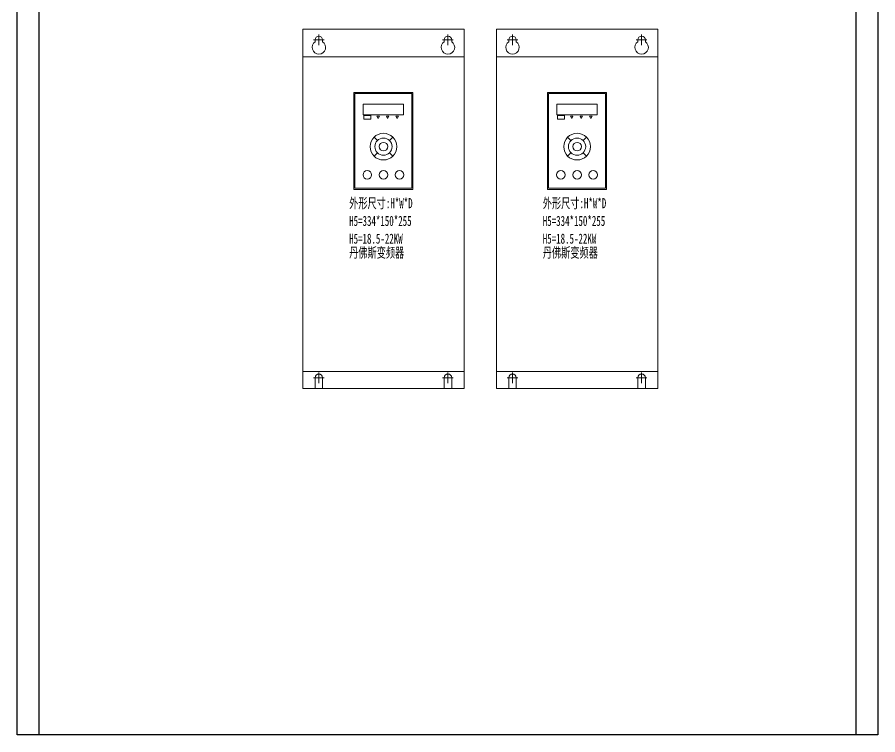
# Model space of a CAD drawing. Extents: x 326110 to 326910, y 311008 to 313208.
# Drawn here: x 326110 to 326910, y 311008 to 311675 of the extents above; entities that cross this region are included whole.
import ezdxf

# ---------------------------------------------------------------- set-up
doc = ezdxf.new("R2010")
doc.units = 0
doc.header["$MEASUREMENT"] = 0
doc.linetypes.add('DASHED', pattern=[0.75, 0.5, -0.25])
doc.layers.add('布置图', color=30, linetype='Continuous')
doc.layers.add('细线', color=7, linetype='Continuous', lineweight=0)
doc.layers.add('细线 @ 1', color=7, linetype='Continuous', lineweight=0)
doc.styles.add('仿宋', font='simfang.ttf', dxfattribs={"width": 0.6})

# ---------------------------------------------------------------- blocks, each defined once
blk = doc.blocks.new('Manufacturer光辉PartName变频器Series22KWShellFrameLimitingCurrentRemarkPartTypeMinCurrent0MaxCurrent0PolesMinPower18MaxPower22LibType2DelFlgfalseUpdateDate')
at = {"layer": '细线', "color": 1, "transparency": 33554687}
for p, q in [((-60, 162), (-60, 152)), ((60, 162), (60, 152)), ((-65, 157), (-55, 157)), ((65, 157), (55, 157)), ((-60, -152), (-60, -162)), ((60, -152), (60, -162)), ((-65, -157), (-55, -157)), ((65, -157), (55, -157))]:
    blk.add_line(p, q, dxfattribs=at)
at = {"layer": '细线', "color": 0, "transparency": 33554687}
for p, q in [((-63.5, 157), (-63.5, 155.24)), ((-56.5, 157), (-56.5, 155.24)), ((56.5, 157), (56.5, 155.24)), ((63.5, 157), (63.5, 155.24)), ((-8.73, 66.51), (-5.62, 63.39)), ((5.69, 63.39), (8.8, 66.51)), ((-5.62, 52.09), (-8.73, 48.97)), ((5.69, 52.09), (8.8, 48.97))]:
    blk.add_line(p, q, dxfattribs=at)
for points in [[(-75, -167), (75, -167), (75, 167), (-75, 167)], [(-75, 141.12), (75, 141.12), (75, -151.17), (-75, -151.17)], [(-27.5, 18.07), (27.5, 18.07), (27.5, 108.07), (-27.5, 108.07)], [(-26.5, 19.07), (26.5, 19.07), (26.5, 107.07), (-26.5, 107.07)], [(-18.73, 97.17), (18.8, 97.17), (18.8, 87.27), (-18.73, 87.27)], [(-18.23, 86.77), (-11.65, 86.77), (-11.65, 83.35), (-18.23, 83.35)], [(-6.12, 86.02), (-4.95, 84), (-3.78, 86.02)], [(2.77, 86.02), (3.94, 84), (5.11, 86.02)], [(11.66, 86.02), (12.83, 84), (14, 86.02)]]:
    blk.add_lwpolyline(points, close=True, dxfattribs=at)
for points in [[(-56.5, -157), (-56.5, -167), (-63.5, -167), (-63.5, -157)], [(56.5, -157), (56.5, -167), (63.5, -167), (63.5, -157)]]:
    blk.add_lwpolyline(points, dxfattribs=at)
for centre, radius in [((0.04, 57.74), 12.4), ((0.04, 57.74), 7.99), ((0.04, 57.74), 4), ((-14.96, 31.55), 4), ((0.04, 31.55), 4), ((15.04, 31.55), 4)]:
    blk.add_circle(centre, radius, dxfattribs=at)
for centre, radius, start, end in [((-60, 157), 3.5, 0, 180), ((60, 157), 3.5, 0, 180), ((-60, 150), 6.3, 123.74899, 56.25101), ((60, 150), 6.3, 123.74899, 56.25101), ((-60, -157), 3.5, 0, 180), ((60, -157), 3.5, 0, 180)]:
    blk.add_arc(centre, radius, start, end, dxfattribs=at)
at = {"layer": '细线 @ 1', "color": 4, "transparency": 33554687, "style": '仿宋', "width": 0.65}
for s, p in [('外形尺寸:H*W*D', (-31.84, 0.55)), ('H5=334*150*255', (-31.84, -15.94)), ('H5=18.5-22KW', (-31.84, -32.43)), ('丹佛斯变频器', (-31.84, -45.34))]:
    blk.add_text(s, height=9.375, dxfattribs=at).set_placement(p)

msp = doc.modelspace()

# ---------------------------------------------------------------- linework, layer by layer
at = {"color": 2}
for points in [[(326110.16, 313207.96), (326130.16, 313207.96), (326130.16, 311007.96), (326110.16, 311007.96)], [(326890.16, 313207.96), (326910.16, 313207.96), (326910.16, 311007.96), (326890.16, 311007.96)]]:
    msp.add_lwpolyline(points, close=True, dxfattribs=at)
at = {"layer": '布置图', "linetype": 'DASHED'}
msp.add_lwpolyline([(326110.16, 313207.96), (326910.16, 313207.96), (326910.16, 311007.96), (326110.16, 311007.96)], close=True, dxfattribs=at)

# ---------------------------------------------------------------- block references
for p in [(326450.58, 311496.67), (326630.58, 311496.67)]:
    msp.add_blockref('Manufacturer光辉PartName变频器Series22KWShellFrameLimitingCurrentRemarkPartTypeMinCurrent0MaxCurrent0PolesMinPower18MaxPower22LibType2DelFlgfalseUpdateDate', p)

doc.saveas('drawing.dxf')
